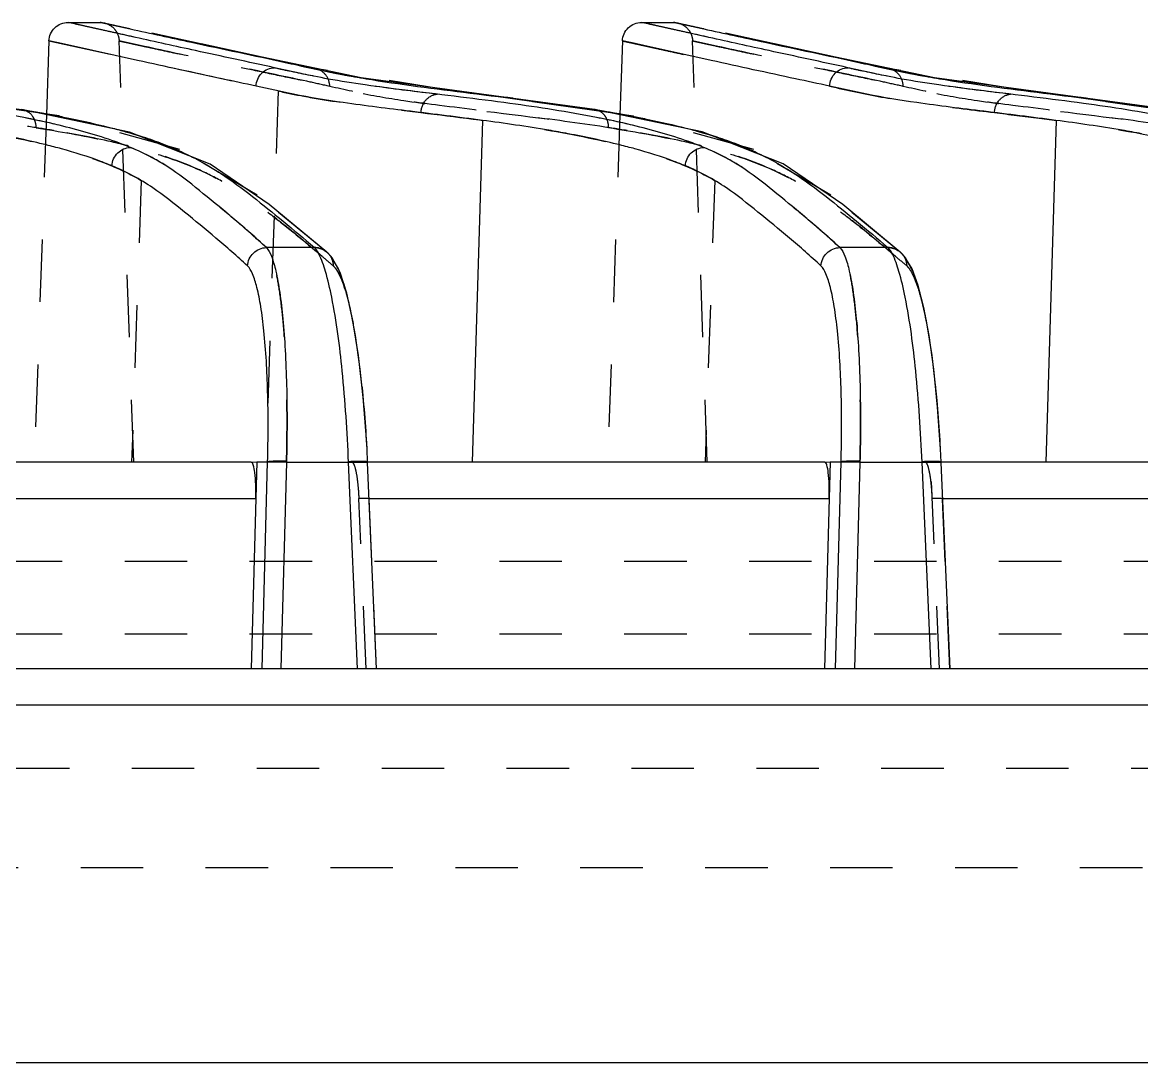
# Model space of a CAD drawing. Header units: millimetres. Extents: x 547 to 3706, y -10485 to 2068.
# Drawn here: x 1268.71 to 1297.99, y 1363.38 to 1390.58 of the extents above; entities that cross this region are included whole.
import ezdxf

# ---------------------------------------------------------------- set-up
doc = ezdxf.new("R2010")
doc.units = ezdxf.units.MM
doc.header["$LTSCALE"] = 16.335
doc.linetypes.add('HIDDEN', pattern=[0.2, 0.1, -0.1])
doc.layers.get('0').update_dxf_attribs({"linetype": 'CONTINUOUS'})
doc.layers.add('DEFAULT_2', color=8, linetype='HIDDEN')

msp = doc.modelspace()

# ---------------------------------------------------------------- linework, layer by layer
at = {"color": 7, "linetype": 'Continuous'}
for p, q in [((1269.91, 1390.583), (1270.744, 1390.583)), ((1270.156, 1390.528), (1269.91, 1390.583)), ((1284.91, 1390.583), (1285.744, 1390.583)), ((1285.156, 1390.528), (1284.91, 1390.583)), ((1270.686, 1390.41), (1270.156, 1390.528)), ((1270.785, 1390.388), (1270.686, 1390.41)), ((1271.673, 1390.191), (1270.785, 1390.388)), ((1270.969, 1390.535), (1271.537, 1390.411)), ((1285.686, 1390.41), (1285.156, 1390.528)), ((1285.785, 1390.388), (1285.686, 1390.41)), ((1286.673, 1390.191), (1285.785, 1390.388)), ((1285.969, 1390.535), (1286.537, 1390.411)), ((1269.41, 1390.1), (1269.343, 1388.17)), ((1269.661, 1390.045), (1269.41, 1390.1)), ((1269.97, 1389.977), (1269.661, 1390.045)), ((1284.41, 1390.1), (1284.343, 1388.169)), ((1284.661, 1390.045), (1284.41, 1390.1)), ((1284.97, 1389.977), (1284.661, 1390.045)), ((1271.729, 1389.588), (1269.97, 1389.977)), ((1286.729, 1389.588), (1284.97, 1389.977)), ((1277.572, 1389.133), (1274.986, 1389.677)), ((1292.572, 1389.133), (1289.986, 1389.677)), ((1276.378, 1389.378), (1276.371, 1389.38)), ((1283.677, 1388.307), (1277.572, 1389.133)), ((1291.378, 1389.378), (1291.371, 1389.38)), ((1298.677, 1388.307), (1292.572, 1389.133)), ((1271.513, 1387.716), (1268.703, 1388.304)), ((1283.677, 1388.308), (1283.589, 1388.311)), ((1284.343, 1388.184), (1283.673, 1388.278)), ((1286.499, 1387.72), (1283.677, 1388.308)), ((1283.677, 1388.308), (1283.677, 1388.308)), ((1280.75, 1388.02), (1280.481, 1379.084)), ((1295.75, 1388.02), (1295.481, 1379.084)), ((1273.623, 1386.88), (1271.513, 1387.716)), ((1288.617, 1386.883), (1286.499, 1387.72)), ((1275.173, 1385.821), (1273.623, 1386.88)), ((1290.17, 1385.823), (1288.617, 1386.883)), ((1276.678, 1384.577), (1275.173, 1385.821)), ((1291.678, 1384.577), (1290.17, 1385.823)), ((1276.351, 1384.695), (1275.097, 1384.695)), ((1276.67, 1384.584), (1276.678, 1384.577)), ((1291.351, 1384.695), (1290.097, 1384.695)), ((1291.67, 1384.584), (1291.678, 1384.577)), ((1277.744, 1379.088), (1277.728, 1379.434)), ((1292.744, 1379.088), (1292.728, 1379.434)), ((1274.702, 1379.084), (1262.744, 1379.084)), ((1274.844, 1379.094), (1274.695, 1373.684)), ((1274.844, 1379.094), (1275.129, 1379.094)), ((1274.984, 1373.684), (1275.129, 1379.094)), ((1275.623, 1379.083), (1275.478, 1373.684)), ((1275.623, 1379.083), (1277.245, 1379.083)), ((1277.481, 1373.684), (1277.245, 1379.083)), ((1289.702, 1379.084), (1277.744, 1379.084)), ((1277.745, 1379.077), (1277.745, 1379.077)), ((1277.98, 1373.684), (1277.745, 1379.077)), ((1289.844, 1379.094), (1289.695, 1373.684)), ((1289.844, 1379.094), (1290.129, 1379.094)), ((1289.984, 1373.684), (1290.129, 1379.094)), ((1290.623, 1379.083), (1290.478, 1373.684)), ((1290.623, 1379.083), (1292.245, 1379.083)), ((1292.481, 1373.684), (1292.245, 1379.083)), ((1304.702, 1379.084), (1292.744, 1379.084)), ((1292.745, 1379.077), (1292.745, 1379.077)), ((1292.98, 1373.684), (1292.745, 1379.077)), ((1262.786, 1378.136), (1274.817, 1378.136)), ((1277.786, 1378.136), (1289.817, 1378.136)), ((1292.786, 1378.136), (1304.817, 1378.136)), ((1418.425, 1373.684), (1242.425, 1373.684)), ((1242.45, 1372.736), (1418.4, 1372.736)), ((1135.228, 1363.384), (1617.379, 1363.384))]:
    msp.add_line(p, q, dxfattribs=at)
for points in [[(1277.143, 1383.702), (1276.984, 1384.135), (1276.788, 1384.463), (1276.669, 1384.584)], [(1292.143, 1383.702), (1291.984, 1384.135), (1291.788, 1384.463), (1291.669, 1384.584)], [(1277.728, 1379.434), (1277.653, 1380.52), (1277.552, 1381.518), (1277.43, 1382.392), (1277.292, 1383.124), (1277.143, 1383.702)], [(1292.728, 1379.434), (1292.653, 1380.52), (1292.552, 1381.518), (1292.43, 1382.392), (1292.292, 1383.124), (1292.143, 1383.702)]]:
    msp.add_lwpolyline(points, dxfattribs=at)
for centre, radius, start, end in [((1282.73, 1418.977), 30.287, 258.8835, 259.586), ((1282.869, 1419.743), 31.065, 259.5897, 260.7091), ((1297.73, 1418.977), 30.287, 258.8835, 259.586), ((1297.869, 1419.743), 31.065, 259.5897, 260.7091), ((1263.723, 1356.418), 32.263, 79.2408, 81.0998), ((1277.908, 1351.309), 37.436, 81.1189, 81.2704), ((1278.679, 1356.161), 32.523, 79.3127, 81.1418)]:
    msp.add_arc(centre, radius, start, end, dxfattribs=at)
for points, knots in [([(1269.41, 1390.1), (1269.414, 1390.225), (1269.525, 1390.481), (1269.785, 1390.583), (1269.91, 1390.583)], [0, 0, 0, 0, 0.500127, 1, 1, 1, 1]), ([(1270.744, 1390.583), (1270.766, 1390.583), (1270.841, 1390.561), (1270.915, 1390.547), (1270.969, 1390.535)], [0, 0, 0, 0, 0.28563, 1, 1, 1, 1]), ([(1284.41, 1390.1), (1284.414, 1390.225), (1284.525, 1390.481), (1284.785, 1390.583), (1284.91, 1390.583)], [0, 0, 0, 0, 0.500126, 1, 1, 1, 1]), ([(1285.744, 1390.583), (1285.766, 1390.583), (1285.841, 1390.561), (1285.915, 1390.547), (1285.969, 1390.535)], [0, 0, 0, 0, 0.28563, 1, 1, 1, 1]), ([(1271.537, 1390.411), (1272.069, 1390.296), (1273.419, 1389.998), (1274.773, 1389.718), (1275.591, 1389.537)], [0, 0, 0, 0, 0.39435, 1, 1, 1, 1]), ([(1286.537, 1390.411), (1287.069, 1390.296), (1288.419, 1389.998), (1289.773, 1389.718), (1290.591, 1389.537)], [0, 0, 0, 0, 0.39435, 1, 1, 1, 1]), ([(1275.309, 1389.398), (1274.621, 1389.548), (1273.408, 1389.807), (1272.197, 1390.075), (1271.673, 1390.191)], [0, 0, 0, 0, 0.567555, 1, 1, 1, 1]), ([(1290.309, 1389.398), (1289.621, 1389.548), (1288.408, 1389.807), (1287.197, 1390.075), (1286.673, 1390.191)], [0, 0, 0, 0, 0.567555, 1, 1, 1, 1]), ([(1274.826, 1388.917), (1274.53, 1388.981), (1273.497, 1389.202), (1272.465, 1389.425), (1271.729, 1389.588)], [0, 0, 0, 0, 0.287003, 1, 1, 1, 1]), ([(1275.591, 1389.537), (1275.691, 1389.515), (1276.123, 1389.418), (1276.556, 1389.325), (1276.89, 1389.259)], [0, 0, 0, 0, 0.231806, 1, 1, 1, 1]), ([(1289.826, 1388.917), (1289.53, 1388.981), (1288.497, 1389.202), (1287.465, 1389.425), (1286.729, 1389.588)], [0, 0, 0, 0, 0.287003, 1, 1, 1, 1]), ([(1290.591, 1389.537), (1290.691, 1389.515), (1291.123, 1389.418), (1291.556, 1389.325), (1291.89, 1389.259)], [0, 0, 0, 0, 0.231806, 1, 1, 1, 1]), ([(1268.755, 1388.093), (1268.005, 1388.241), (1266.383, 1388.488), (1264.357, 1388.729), (1262.765, 1388.932), (1261.79, 1389.082), (1260.997, 1389.243), (1260.528, 1389.351), (1260.309, 1389.398)], [0, 0, 0, 0, 0.268169, 0.575167, 0.716046, 0.831239, 0.92129, 1, 1, 1, 1]), ([(1274.827, 1388.917), (1274.833, 1389.04), (1274.938, 1389.289), (1275.188, 1389.397), (1275.309, 1389.398)], [0, 0, 0, 0, 0.505805, 1, 1, 1, 1]), ([(1283.73, 1388.098), (1282.98, 1388.245), (1281.361, 1388.491), (1279.34, 1388.731), (1277.754, 1388.933), (1276.784, 1389.083), (1275.994, 1389.244), (1275.527, 1389.351), (1275.309, 1389.398)], [0, 0, 0, 0, 0.268849, 0.575809, 0.716443, 0.831374, 0.921317, 1, 1, 1, 1]), ([(1289.827, 1388.917), (1289.833, 1389.04), (1289.938, 1389.289), (1290.188, 1389.397), (1290.309, 1389.398)], [0, 0, 0, 0, 0.505805, 1, 1, 1, 1]), ([(1298.73, 1388.098), (1297.98, 1388.245), (1296.361, 1388.491), (1294.34, 1388.731), (1292.754, 1388.933), (1291.784, 1389.083), (1290.994, 1389.244), (1290.527, 1389.351), (1290.309, 1389.398)], [0, 0, 0, 0, 0.268849, 0.575809, 0.716443, 0.831374, 0.921317, 1, 1, 1, 1]), ([(1280.749, 1388.02), (1280.121, 1388.104), (1278.907, 1388.253), (1277.254, 1388.453), (1275.906, 1388.672), (1275.151, 1388.846), (1274.826, 1388.917)], [0, 0, 0, 0, 0.316917, 0.612326, 0.833562, 1, 1, 1, 1]), ([(1277.853, 1389.086), (1278.764, 1388.936), (1280.682, 1388.714), (1282.593, 1388.451), (1283.59, 1388.311)], [0, 0, 0, 0, 0.478545, 1, 1, 1, 1]), ([(1295.749, 1388.02), (1295.121, 1388.104), (1293.907, 1388.253), (1292.254, 1388.453), (1290.906, 1388.672), (1290.151, 1388.846), (1289.826, 1388.917)], [0, 0, 0, 0, 0.316917, 0.612326, 0.833562, 1, 1, 1, 1]), ([(1292.853, 1389.086), (1293.764, 1388.936), (1295.682, 1388.714), (1297.593, 1388.451), (1298.59, 1388.311)], [0, 0, 0, 0, 0.478545, 1, 1, 1, 1]), ([(1269.675, 1387.893), (1269.602, 1387.91), (1269.297, 1387.982), (1268.99, 1388.046), (1268.755, 1388.093)], [0, 0, 0, 0, 0.238003, 1, 1, 1, 1]), ([(1269.745, 1388.113), (1269.866, 1388.09), (1270.314, 1388.001), (1270.759, 1387.9), (1271.081, 1387.815)], [0, 0, 0, 0, 0.269467, 1, 1, 1, 1]), ([(1282.989, 1387.672), (1282.82, 1387.704), (1282.076, 1387.837), (1281.327, 1387.944), (1280.749, 1388.021)], [0, 0, 0, 0, 0.227666, 1, 1, 1, 1]), ([(1284.675, 1387.893), (1284.6, 1387.911), (1284.286, 1387.984), (1283.971, 1388.05), (1283.73, 1388.098)], [0, 0, 0, 0, 0.237703, 1, 1, 1, 1]), ([(1284.711, 1388.12), (1284.833, 1388.097), (1285.288, 1388.007), (1285.74, 1387.904), (1286.067, 1387.819)], [0, 0, 0, 0, 0.269618, 1, 1, 1, 1]), ([(1297.989, 1387.672), (1297.82, 1387.704), (1297.076, 1387.837), (1296.327, 1387.944), (1295.749, 1388.021)], [0, 0, 0, 0, 0.227666, 1, 1, 1, 1]), ([(1269.735, 1387.277), (1269.605, 1387.312), (1269.027, 1387.463), (1268.443, 1387.587), (1267.989, 1387.672)], [0, 0, 0, 0, 0.226596, 1, 1, 1, 1]), ([(1271.54, 1387.313), (1271.409, 1387.367), (1270.8, 1387.599), (1270.171, 1387.774), (1269.675, 1387.893)], [0, 0, 0, 0, 0.217483, 1, 1, 1, 1]), ([(1271.081, 1387.815), (1271.191, 1387.787), (1271.595, 1387.677), (1271.993, 1387.549), (1272.278, 1387.443)], [0, 0, 0, 0, 0.272613, 1, 1, 1, 1]), ([(1284.735, 1387.277), (1284.605, 1387.312), (1284.027, 1387.463), (1283.443, 1387.587), (1282.989, 1387.672)], [0, 0, 0, 0, 0.226596, 1, 1, 1, 1]), ([(1286.54, 1387.313), (1286.409, 1387.367), (1285.8, 1387.599), (1285.171, 1387.774), (1284.675, 1387.893)], [0, 0, 0, 0, 0.217484, 1, 1, 1, 1]), ([(1286.067, 1387.819), (1286.177, 1387.791), (1286.577, 1387.682), (1286.973, 1387.556), (1287.256, 1387.452)], [0, 0, 0, 0, 0.272323, 1, 1, 1, 1]), ([(1272.278, 1387.443), (1272.333, 1387.423), (1272.542, 1387.343), (1272.748, 1387.256), (1272.897, 1387.187)], [0, 0, 0, 0, 0.262785, 1, 1, 1, 1]), ([(1287.256, 1387.452), (1287.313, 1387.431), (1287.529, 1387.349), (1287.743, 1387.259), (1287.897, 1387.188)], [0, 0, 0, 0, 0.263344, 1, 1, 1, 1]), ([(1271.055, 1386.833), (1270.958, 1386.873), (1270.526, 1387.043), (1270.082, 1387.181), (1269.735, 1387.277)], [0, 0, 0, 0, 0.225465, 1, 1, 1, 1]), ([(1271.055, 1386.833), (1271.062, 1386.956), (1271.17, 1387.203), (1271.419, 1387.31), (1271.54, 1387.313)], [0, 0, 0, 0, 0.504014, 1, 1, 1, 1]), ([(1275.097, 1384.695), (1274.826, 1384.943), (1274.284, 1385.422), (1273.454, 1386.097), (1272.591, 1386.8), (1271.918, 1387.157), (1271.54, 1387.313)], [0, 0, 0, 0, 0.248202, 0.489414, 0.72395, 1, 1, 1, 1]), ([(1272.897, 1387.187), (1273.246, 1387.027), (1273.885, 1386.674), (1274.741, 1386.033), (1275.547, 1385.376), (1276.083, 1384.929), (1276.351, 1384.695)], [0, 0, 0, 0, 0.269678, 0.50967, 0.750427, 1, 1, 1, 1]), ([(1286.055, 1386.833), (1285.958, 1386.873), (1285.526, 1387.043), (1285.082, 1387.181), (1284.735, 1387.277)], [0, 0, 0, 0, 0.225465, 1, 1, 1, 1]), ([(1286.055, 1386.833), (1286.062, 1386.956), (1286.17, 1387.203), (1286.419, 1387.31), (1286.54, 1387.313)], [0, 0, 0, 0, 0.504014, 1, 1, 1, 1]), ([(1290.097, 1384.695), (1289.826, 1384.943), (1289.284, 1385.422), (1288.454, 1386.097), (1287.591, 1386.8), (1286.918, 1387.157), (1286.54, 1387.313)], [0, 0, 0, 0, 0.248202, 0.489414, 0.72395, 1, 1, 1, 1]), ([(1287.897, 1387.188), (1288.246, 1387.028), (1288.884, 1386.675), (1289.74, 1386.033), (1290.547, 1385.377), (1291.083, 1384.929), (1291.351, 1384.695)], [0, 0, 0, 0, 0.269558, 0.509562, 0.750407, 1, 1, 1, 1]), ([(1274.602, 1384.217), (1274.332, 1384.465), (1273.79, 1384.944), (1272.96, 1385.617), (1272.099, 1386.318), (1271.43, 1386.677), (1271.055, 1386.833)], [0, 0, 0, 0, 0.24859, 0.490225, 0.724923, 1, 1, 1, 1]), ([(1289.602, 1384.217), (1289.332, 1384.465), (1288.79, 1384.944), (1287.96, 1385.617), (1287.099, 1386.318), (1286.43, 1386.677), (1286.055, 1386.833)], [0, 0, 0, 0, 0.24859, 0.490225, 0.724923, 1, 1, 1, 1]), ([(1274.602, 1384.217), (1274.609, 1384.34), (1274.721, 1384.589), (1274.974, 1384.693), (1275.097, 1384.695)], [0, 0, 0, 0, 0.500358, 1, 1, 1, 1]), ([(1275.097, 1384.695), (1275.157, 1384.634), (1275.254, 1384.425), (1275.362, 1384.034), (1275.457, 1383.484), (1275.536, 1382.794), (1275.594, 1381.982), (1275.642, 1380.732), (1275.64, 1379.754), (1275.623, 1379.083)], [0, 0, 0, 0, 0.045467, 0.117394, 0.215708, 0.339179, 0.484153, 0.645348, 1, 1, 1, 1]), ([(1276.471, 1384.523), (1276.461, 1384.541), (1276.427, 1384.602), (1276.387, 1384.661), (1276.351, 1384.695)], [0, 0, 0, 0, 0.294121, 1, 1, 1, 1]), ([(1276.351, 1384.695), (1276.378, 1384.695), (1276.491, 1384.686), (1276.603, 1384.639), (1276.67, 1384.584)], [0, 0, 0, 0, 0.239024, 1, 1, 1, 1]), ([(1276.805, 1383.395), (1276.76, 1383.622), (1276.671, 1384.005), (1276.545, 1384.38), (1276.471, 1384.523)], [0, 0, 0, 0, 0.589772, 1, 1, 1, 1]), ([(1289.602, 1384.217), (1289.609, 1384.34), (1289.721, 1384.589), (1289.974, 1384.693), (1290.097, 1384.695)], [0, 0, 0, 0, 0.500358, 1, 1, 1, 1]), ([(1290.097, 1384.695), (1290.157, 1384.634), (1290.254, 1384.425), (1290.362, 1384.034), (1290.457, 1383.484), (1290.536, 1382.794), (1290.594, 1381.982), (1290.642, 1380.732), (1290.64, 1379.754), (1290.623, 1379.083)], [0, 0, 0, 0, 0.045467, 0.117394, 0.215709, 0.339179, 0.484153, 0.645348, 1, 1, 1, 1]), ([(1291.471, 1384.523), (1291.461, 1384.541), (1291.427, 1384.602), (1291.387, 1384.661), (1291.351, 1384.695)], [0, 0, 0, 0, 0.294118, 1, 1, 1, 1]), ([(1291.351, 1384.695), (1291.378, 1384.695), (1291.491, 1384.686), (1291.603, 1384.639), (1291.67, 1384.584)], [0, 0, 0, 0, 0.239041, 1, 1, 1, 1]), ([(1291.805, 1383.395), (1291.76, 1383.622), (1291.671, 1384.005), (1291.545, 1384.38), (1291.471, 1384.523)], [0, 0, 0, 0, 0.589777, 1, 1, 1, 1]), ([(1275.129, 1379.094), (1275.145, 1379.708), (1275.148, 1380.851), (1275.075, 1382.207), (1274.962, 1383.112), (1274.867, 1383.613), (1274.758, 1383.972), (1274.66, 1384.16), (1274.602, 1384.217)], [0, 0, 0, 0, 0.354504, 0.659741, 0.782637, 0.881127, 0.953254, 1, 1, 1, 1]), ([(1290.129, 1379.094), (1290.145, 1379.708), (1290.148, 1380.851), (1290.075, 1382.207), (1289.962, 1383.112), (1289.867, 1383.613), (1289.758, 1383.972), (1289.66, 1384.16), (1289.602, 1384.217)], [0, 0, 0, 0, 0.354503, 0.659741, 0.782637, 0.881127, 0.953254, 1, 1, 1, 1]), ([(1277.245, 1379.083), (1277.213, 1379.881), (1277.116, 1381.324), (1276.933, 1382.76), (1276.805, 1383.395)], [0, 0, 0, 0, 0.552233, 1, 1, 1, 1]), ([(1292.245, 1379.083), (1292.213, 1379.881), (1292.116, 1381.324), (1291.933, 1382.76), (1291.805, 1383.395)], [0, 0, 0, 0, 0.552233, 1, 1, 1, 1]), ([(1274.817, 1378.136), (1274.82, 1378.259), (1274.82, 1378.484), (1274.803, 1378.777), (1274.772, 1378.968), (1274.739, 1379.06), (1274.713, 1379.084), (1274.702, 1379.084)], [0, 0, 0, 0, 0.37769, 0.694682, 0.906647, 0.966633, 1, 1, 1, 1]), ([(1275.624, 1379.106), (1275.568, 1379.108), (1275.459, 1379.109), (1275.312, 1379.109), (1275.204, 1379.103), (1275.147, 1379.1), (1275.129, 1379.094)], [0, 0, 0, 0, 0.340385, 0.65881, 0.889712, 1, 1, 1, 1]), ([(1277.744, 1379.088), (1277.744, 1379.091), (1277.726, 1379.094), (1277.701, 1379.098), (1277.651, 1379.101), (1277.558, 1379.103), (1277.42, 1379.101), (1277.304, 1379.097), (1277.245, 1379.095)], [0, 0, 0, 0, 0.021446, 0.079468, 0.175835, 0.307531, 0.643366, 1, 1, 1, 1]), ([(1289.817, 1378.136), (1289.82, 1378.259), (1289.82, 1378.484), (1289.803, 1378.777), (1289.772, 1378.968), (1289.739, 1379.06), (1289.713, 1379.084), (1289.702, 1379.084)], [0, 0, 0, 0, 0.37769, 0.694682, 0.906647, 0.966633, 1, 1, 1, 1]), ([(1290.624, 1379.106), (1290.568, 1379.108), (1290.459, 1379.109), (1290.312, 1379.109), (1290.204, 1379.103), (1290.147, 1379.1), (1290.129, 1379.094)], [0, 0, 0, 0, 0.340385, 0.65881, 0.889712, 1, 1, 1, 1]), ([(1292.744, 1379.088), (1292.744, 1379.091), (1292.726, 1379.094), (1292.701, 1379.098), (1292.651, 1379.101), (1292.558, 1379.103), (1292.42, 1379.101), (1292.304, 1379.097), (1292.245, 1379.095)], [0, 0, 0, 0, 0.021445, 0.079467, 0.175833, 0.30753, 0.643365, 1, 1, 1, 1])]:
    msp.add_open_spline(points, degree=3, knots=knots, dxfattribs=at)
at = {"layer": 'DEFAULT_2', "color": 8, "linetype": 'HIDDEN'}
for p, q in [((1270.744, 1390.583), (1270.845, 1390.572)), ((1285.744, 1390.583), (1285.845, 1390.572)), ((1273.699, 1389.952), (1270.845, 1390.572)), ((1288.699, 1389.952), (1285.845, 1390.572)), ((1269.41, 1390.1), (1275.4, 1388.79)), ((1271.629, 1379.084), (1271.244, 1390.1)), ((1271.907, 1389.955), (1271.244, 1390.1)), ((1274.986, 1389.677), (1273.185, 1390.064)), ((1286.629, 1379.084), (1286.244, 1390.1)), ((1286.907, 1389.955), (1286.244, 1390.1)), ((1289.986, 1389.677), (1288.185, 1390.064)), ((1276.371, 1389.38), (1276.268, 1389.39)), ((1279.919, 1388.805), (1276.371, 1389.38)), ((1291.371, 1389.38), (1291.268, 1389.39)), ((1294.919, 1388.805), (1291.371, 1389.38)), ((1269.679, 1388.137), (1264.892, 1388.809)), ((1275.406, 1388.79), (1275.081, 1379.084)), ((1283.673, 1388.278), (1279.919, 1388.805)), ((1298.673, 1388.278), (1294.919, 1388.805)), ((1269.343, 1388.17), (1269.025, 1379.084)), ((1272.836, 1387.259), (1269.679, 1388.137)), ((1284.343, 1388.169), (1284.025, 1379.084)), ((1284.697, 1388.134), (1284.343, 1388.184)), ((1287.844, 1387.256), (1284.697, 1388.134)), ((1274.853, 1386.067), (1272.836, 1387.259)), ((1289.856, 1386.065), (1287.844, 1387.256)), ((1271.824, 1386.45), (1271.571, 1379.084)), ((1286.824, 1386.45), (1286.571, 1379.084)), ((1276.678, 1384.577), (1274.853, 1386.067)), ((1291.678, 1384.577), (1289.856, 1386.065)), ((1276.667, 1384.586), (1276.678, 1384.577)), ((1276.816, 1384.427), (1276.667, 1384.586)), ((1291.816, 1384.427), (1291.667, 1384.586)), ((1291.667, 1384.586), (1291.678, 1384.577)), ((1277.728, 1379.434), (1277.72, 1379.578)), ((1292.728, 1379.434), (1292.72, 1379.578)), ((1274.702, 1379.084), (1274.844, 1379.094)), ((1274.844, 1379.094), (1275.129, 1379.094)), ((1275.129, 1379.094), (1275.623, 1379.083)), ((1277.245, 1379.083), (1277.332, 1379.084)), ((1277.245, 1379.083), (1277.744, 1379.084)), ((1277.382, 1379.083), (1277.337, 1379.083)), ((1277.474, 1379.083), (1277.382, 1379.083)), ((1277.739, 1379.083), (1277.474, 1379.083)), ((1277.853, 1376.484), (1277.739, 1379.083)), ((1277.74, 1379.072), (1277.745, 1379.077)), ((1277.74, 1379.072), (1277.745, 1379.077)), ((1289.702, 1379.084), (1289.844, 1379.094)), ((1289.844, 1379.094), (1290.129, 1379.094)), ((1290.129, 1379.094), (1290.623, 1379.083)), ((1292.245, 1379.083), (1292.332, 1379.084)), ((1292.245, 1379.083), (1292.744, 1379.084)), ((1292.707, 1373.684), (1292.474, 1379.083)), ((1292.739, 1379.083), (1292.474, 1379.083)), ((1292.853, 1376.484), (1292.739, 1379.083)), ((1292.74, 1379.072), (1292.745, 1379.077)), ((1292.74, 1379.072), (1292.745, 1379.077)), ((1277.707, 1373.684), (1277.514, 1378.136)), ((1277.786, 1378.136), (1277.514, 1378.136)), ((1292.786, 1378.136), (1292.514, 1378.136)), ((1446.174, 1376.484), (1154.54, 1376.484)), ((1277.975, 1373.684), (1277.853, 1376.484)), ((1292.975, 1373.684), (1292.853, 1376.484)), ((1446.174, 1374.589), (1220.173, 1374.589)), ((1137.631, 1371.084), (1548.823, 1371.084)), ((1142.827, 1368.484), (1543.627, 1368.484))]:
    msp.add_line(p, q, dxfattribs=at)
for points in [[(1277.72, 1379.578), (1277.629, 1380.787), (1277.507, 1381.869), (1277.361, 1382.782), (1277.199, 1383.507), (1277.025, 1384.04), (1276.816, 1384.427)], [(1292.72, 1379.578), (1292.629, 1380.787), (1292.507, 1381.869), (1292.361, 1382.782), (1292.199, 1383.507), (1292.025, 1384.04), (1291.816, 1384.427)]]:
    msp.add_lwpolyline(points, dxfattribs=at)
for centre, radius, start, end in [((1264.749, 1336.387), 53.876, 77.1248, 77.684), ((1279.749, 1336.387), 53.876, 77.1248, 77.684), ((1263.089, 1349.087), 39.201, 80.5494, 81.5585), ((1278.058, 1348.866), 39.423, 80.5494, 81.5961), ((1276.361, 1384.209), 0.486, 50.9434, 91.174), ((1204.838, 1300.029), 110.782, 49.45919, 49.64974), ((1291.361, 1384.209), 0.486, 50.9434, 91.174), ((1220.702, 1301.039), 109.452, 49.45931, 49.65212)]:
    msp.add_arc(centre, radius, start, end, dxfattribs=at)
for points, knots in [([(1271.673, 1390.191), (1271.5, 1390.229), (1271.2, 1390.296), (1270.799, 1390.385), (1270.482, 1390.455), (1270.254, 1390.507), (1270.05, 1390.55), (1270.001, 1390.566), (1269.898, 1390.583), (1269.91, 1390.583)], [0, 0, 0, 0, 0.294165, 0.509214, 0.686638, 0.823569, 0.92137, 0.980737, 1, 1, 1, 1]), ([(1271.536, 1390.411), (1271.455, 1390.428), (1271.308, 1390.46), (1271.11, 1390.504), (1270.957, 1390.536), (1270.848, 1390.562), (1270.782, 1390.573), (1270.753, 1390.583), (1270.746, 1390.583)], [0, 0, 0, 0, 0.308301, 0.556967, 0.750599, 0.889068, 0.972245, 1, 1, 1, 1]), ([(1286.673, 1390.191), (1286.5, 1390.229), (1286.2, 1390.296), (1285.799, 1390.385), (1285.482, 1390.455), (1285.254, 1390.507), (1285.05, 1390.55), (1285.001, 1390.566), (1284.898, 1390.583), (1284.91, 1390.583)], [0, 0, 0, 0, 0.294165, 0.509214, 0.686638, 0.823569, 0.92137, 0.980737, 1, 1, 1, 1]), ([(1286.536, 1390.411), (1286.455, 1390.428), (1286.308, 1390.46), (1286.11, 1390.504), (1285.957, 1390.536), (1285.848, 1390.562), (1285.782, 1390.573), (1285.753, 1390.583), (1285.746, 1390.583)], [0, 0, 0, 0, 0.308301, 0.556967, 0.750599, 0.889068, 0.972245, 1, 1, 1, 1]), ([(1270.847, 1390.571), (1270.911, 1390.557), (1271.036, 1390.505), (1271.131, 1390.406), (1271.166, 1390.35)], [0, 0, 0, 0, 0.496405, 1, 1, 1, 1]), ([(1271.166, 1390.35), (1271.178, 1390.331), (1271.219, 1390.253), (1271.242, 1390.165), (1271.244, 1390.1)], [0, 0, 0, 0, 0.261141, 1, 1, 1, 1]), ([(1285.847, 1390.571), (1285.911, 1390.557), (1286.036, 1390.505), (1286.131, 1390.406), (1286.166, 1390.35)], [0, 0, 0, 0, 0.496405, 1, 1, 1, 1]), ([(1286.166, 1390.35), (1286.178, 1390.331), (1286.219, 1390.253), (1286.242, 1390.165), (1286.244, 1390.1)], [0, 0, 0, 0, 0.261141, 1, 1, 1, 1]), ([(1256.244, 1390.1), (1256.244, 1390.101), (1256.25, 1390.098), (1256.256, 1390.099), (1256.271, 1390.094), (1256.299, 1390.089), (1256.35, 1390.077), (1256.427, 1390.06), (1256.526, 1390.039), (1256.646, 1390.012), (1256.789, 1389.981), (1257.022, 1389.931), (1257.367, 1389.856), (1257.845, 1389.752), (1258.407, 1389.629), (1259.056, 1389.488), (1259.798, 1389.329), (1260.624, 1389.157), (1261.52, 1388.965), (1262.552, 1388.723), (1263.857, 1388.506), (1266.07, 1388.229), (1267.858, 1388.015), (1269.076, 1387.827)], [0, 0, 0, 0, 0.000216, 0.000862, 0.001939, 0.003448, 0.007755, 0.013785, 0.021534, 0.031002, 0.042188, 0.055083, 0.08594, 0.123454, 0.167526, 0.218307, 0.276317, 0.342049, 0.412299, 0.487088, 0.58584, 0.716549, 1, 1, 1, 1]), ([(1271.244, 1390.1), (1271.244, 1390.101), (1271.25, 1390.098), (1271.256, 1390.099), (1271.271, 1390.094), (1271.299, 1390.089), (1271.35, 1390.077), (1271.426, 1390.061), (1271.525, 1390.039), (1271.645, 1390.013), (1271.787, 1389.982), (1272.019, 1389.931), (1272.363, 1389.856), (1272.839, 1389.753), (1273.4, 1389.631), (1274.047, 1389.49), (1274.786, 1389.331), (1275.61, 1389.16), (1276.503, 1388.969), (1277.53, 1388.727), (1278.83, 1388.51), (1281.04, 1388.232), (1282.829, 1388.019), (1284.049, 1387.831)], [0, 0, 0, 0, 0.000215, 0.00086, 0.001936, 0.003441, 0.007742, 0.013762, 0.021499, 0.030954, 0.042125, 0.055003, 0.085821, 0.123289, 0.167304, 0.21802, 0.275957, 0.34164, 0.411913, 0.486503, 0.584798, 0.715451, 1, 1, 1, 1]), ([(1284.41, 1390.1), (1284.41, 1390.103), (1284.421, 1390.096), (1284.43, 1390.097), (1284.455, 1390.09), (1284.494, 1390.082), (1284.555, 1390.068), (1284.633, 1390.051), (1284.729, 1390.03), (1284.841, 1390.005), (1285.026, 1389.964), (1285.299, 1389.903), (1285.679, 1389.819), (1286.127, 1389.72), (1286.485, 1389.642), (1286.693, 1389.596), (1286.73, 1389.588)], [0, 0, 0, 0, 0.00376, 0.008456, 0.015028, 0.033791, 0.060033, 0.093739, 0.134894, 0.183482, 0.23949, 0.373703, 0.537411, 0.730495, 0.952848, 1, 1, 1, 1]), ([(1286.244, 1390.1), (1286.244, 1390.101), (1286.25, 1390.098), (1286.256, 1390.099), (1286.271, 1390.094), (1286.299, 1390.089), (1286.35, 1390.077), (1286.426, 1390.061), (1286.525, 1390.039), (1286.645, 1390.013), (1286.787, 1389.982), (1287.019, 1389.931), (1287.363, 1389.856), (1287.839, 1389.753), (1288.4, 1389.631), (1289.047, 1389.49), (1289.786, 1389.331), (1290.61, 1389.16), (1291.503, 1388.969), (1292.53, 1388.727), (1293.83, 1388.51), (1296.04, 1388.232), (1297.829, 1388.019), (1299.049, 1387.831)], [0, 0, 0, 0, 0.000215, 0.00086, 0.001936, 0.003441, 0.007742, 0.013762, 0.021499, 0.030954, 0.042125, 0.055003, 0.085821, 0.123289, 0.167304, 0.21802, 0.275957, 0.34164, 0.411913, 0.486503, 0.584798, 0.715451, 1, 1, 1, 1]), ([(1276.241, 1389.023), (1275.756, 1389.13), (1274.865, 1389.313), (1273.421, 1389.626), (1272.462, 1389.834), (1271.907, 1389.955)], [0, 0, 0, 0, 0.336186, 0.615572, 1, 1, 1, 1]), ([(1291.241, 1389.023), (1290.756, 1389.13), (1289.865, 1389.313), (1288.421, 1389.626), (1287.462, 1389.834), (1286.907, 1389.955)], [0, 0, 0, 0, 0.336186, 0.615572, 1, 1, 1, 1]), ([(1272.897, 1387.186), (1272.565, 1387.338), (1271.505, 1387.742), (1269.387, 1388.216), (1266.54, 1388.611), (1264.025, 1388.902), (1262.247, 1389.173), (1261.537, 1389.319), (1261.245, 1389.396)], [0, 0, 0, 0, 0.092152, 0.28498, 0.546116, 0.81751, 0.923655, 1, 1, 1, 1]), ([(1279.559, 1388.705), (1279.025, 1388.768), (1278.064, 1388.887), (1276.775, 1389.087), (1275.893, 1389.263), (1275.436, 1389.364), (1275.307, 1389.393)], [0, 0, 0, 0, 0.374077, 0.674133, 0.90843, 1, 1, 1, 1]), ([(1287.896, 1387.186), (1287.569, 1387.337), (1286.517, 1387.739), (1284.411, 1388.212), (1281.57, 1388.607), (1279.057, 1388.898), (1277.275, 1389.168), (1276.562, 1389.314), (1276.268, 1389.39)], [0, 0, 0, 0, 0.091144, 0.283471, 0.544289, 0.816314, 0.923109, 1, 1, 1, 1]), ([(1276.754, 1388.909), (1276.752, 1389.015), (1276.679, 1389.233), (1276.481, 1389.354), (1276.378, 1389.378)], [0, 0, 0, 0, 0.498306, 1, 1, 1, 1]), ([(1294.559, 1388.705), (1294.025, 1388.768), (1293.064, 1388.887), (1291.775, 1389.087), (1290.893, 1389.263), (1290.436, 1389.364), (1290.307, 1389.393)], [0, 0, 0, 0, 0.374077, 0.674133, 0.90843, 1, 1, 1, 1]), ([(1302.896, 1387.186), (1302.569, 1387.337), (1301.517, 1387.739), (1299.411, 1388.212), (1296.57, 1388.607), (1294.057, 1388.898), (1292.275, 1389.168), (1291.562, 1389.314), (1291.268, 1389.39)], [0, 0, 0, 0, 0.091144, 0.283471, 0.544289, 0.816314, 0.923109, 1, 1, 1, 1]), ([(1291.754, 1388.909), (1291.752, 1389.015), (1291.679, 1389.233), (1291.481, 1389.354), (1291.378, 1389.378)], [0, 0, 0, 0, 0.498306, 1, 1, 1, 1]), ([(1283.82, 1387.866), (1283.122, 1387.97), (1281.723, 1388.152), (1279.755, 1388.391), (1278.094, 1388.617), (1277.143, 1388.82), (1276.754, 1388.909)], [0, 0, 0, 0, 0.296377, 0.59206, 0.832562, 1, 1, 1, 1]), ([(1289.826, 1388.915), (1290.278, 1388.814), (1291.166, 1388.619), (1292.608, 1388.411), (1293.594, 1388.291), (1294.138, 1388.224)], [0, 0, 0, 0, 0.318222, 0.623632, 1, 1, 1, 1]), ([(1298.82, 1387.866), (1298.122, 1387.97), (1296.723, 1388.152), (1294.755, 1388.391), (1293.094, 1388.617), (1292.143, 1388.82), (1291.754, 1388.909)], [0, 0, 0, 0, 0.296377, 0.59206, 0.832562, 1, 1, 1, 1]), ([(1275.4, 1388.79), (1275.626, 1388.741), (1276.133, 1388.636), (1276.992, 1388.497), (1278.013, 1388.363), (1278.75, 1388.272), (1279.138, 1388.224)], [0, 0, 0, 0, 0.183086, 0.410615, 0.690026, 1, 1, 1, 1]), ([(1279.139, 1388.225), (1279.147, 1388.343), (1279.229, 1388.575), (1279.452, 1388.698), (1279.56, 1388.705)], [0, 0, 0, 0, 0.52404, 1, 1, 1, 1]), ([(1294.139, 1388.224), (1294.147, 1388.343), (1294.229, 1388.574), (1294.452, 1388.698), (1294.56, 1388.705)], [0, 0, 0, 0, 0.524022, 1, 1, 1, 1]), ([(1269.076, 1387.827), (1269.076, 1387.882), (1269.056, 1387.995), (1268.963, 1388.194), (1268.806, 1388.287), (1268.703, 1388.304)], [0, 0, 0, 0, 0.255003, 0.518302, 1, 1, 1, 1]), ([(1284.049, 1387.831), (1284.049, 1387.886), (1284.03, 1387.999), (1283.936, 1388.198), (1283.78, 1388.292), (1283.677, 1388.308)], [0, 0, 0, 0, 0.255097, 0.51845, 1, 1, 1, 1]), ([(1264.138, 1388.225), (1265.047, 1388.113), (1266.695, 1387.912), (1268.631, 1387.564), (1269.902, 1387.237), (1270.839, 1386.939), (1271.464, 1386.662), (1271.821, 1386.45)], [0, 0, 0, 0, 0.346322, 0.628257, 0.74323, 0.842777, 1, 1, 1, 1]), ([(1275.097, 1384.695), (1274.858, 1384.914), (1274.377, 1385.339), (1273.763, 1385.842), (1273.284, 1386.235), (1272.927, 1386.523), (1272.538, 1386.801), (1271.893, 1387.182), (1270.816, 1387.608), (1269.679, 1387.904), (1268.943, 1388.055), (1268.755, 1388.092)], [0, 0, 0, 0, 0.13268, 0.262397, 0.324804, 0.38634, 0.450149, 0.520008, 0.692316, 0.921673, 1, 1, 1, 1]), ([(1279.138, 1388.225), (1280.047, 1388.113), (1281.695, 1387.912), (1283.631, 1387.564), (1284.902, 1387.237), (1285.839, 1386.939), (1286.464, 1386.662), (1286.821, 1386.45)], [0, 0, 0, 0, 0.346322, 0.628257, 0.74323, 0.842777, 1, 1, 1, 1]), ([(1290.097, 1384.695), (1289.858, 1384.914), (1289.377, 1385.339), (1288.763, 1385.842), (1288.284, 1386.235), (1287.927, 1386.523), (1287.538, 1386.801), (1286.893, 1387.182), (1285.816, 1387.608), (1284.671, 1387.906), (1283.926, 1388.059), (1283.729, 1388.097)], [0, 0, 0, 0, 0.132211, 0.26147, 0.323657, 0.384976, 0.44856, 0.518171, 0.689871, 0.918418, 1, 1, 1, 1]), ([(1294.138, 1388.224), (1294.529, 1388.176), (1295.96, 1388), (1297.389, 1387.798), (1298.415, 1387.588)], [0, 0, 0, 0, 0.273748, 1, 1, 1, 1]), ([(1269.076, 1387.827), (1269.687, 1387.733), (1270.776, 1387.539), (1272.22, 1387.17), (1273.33, 1386.757), (1274.19, 1386.297), (1274.9, 1385.804), (1275.779, 1385.121), (1276.417, 1384.582), (1276.845, 1384.217)], [0, 0, 0, 0, 0.212176, 0.379539, 0.510809, 0.617786, 0.713478, 0.807004, 1, 1, 1, 1]), ([(1271.487, 1387.353), (1271.343, 1387.39), (1270.694, 1387.546), (1270.037, 1387.67), (1269.526, 1387.755)], [0, 0, 0, 0, 0.223323, 1, 1, 1, 1]), ([(1284.049, 1387.831), (1284.663, 1387.737), (1285.758, 1387.543), (1287.208, 1387.174), (1288.323, 1386.761), (1289.186, 1386.299), (1289.897, 1385.806), (1290.778, 1385.122), (1291.417, 1384.583), (1291.845, 1384.217)], [0, 0, 0, 0, 0.212462, 0.380097, 0.511464, 0.618367, 0.713936, 0.807318, 1, 1, 1, 1]), ([(1286.479, 1387.355), (1286.336, 1387.392), (1285.691, 1387.547), (1285.039, 1387.67), (1284.531, 1387.754)], [0, 0, 0, 0, 0.22334, 1, 1, 1, 1]), ([(1276.553, 1384.465), (1276.223, 1384.745), (1275.728, 1385.158), (1275.053, 1385.685), (1274.53, 1386.066), (1273.95, 1386.43), (1272.957, 1386.929), (1272.105, 1387.196), (1271.487, 1387.353)], [0, 0, 0, 0, 0.220151, 0.327651, 0.435592, 0.549178, 0.675436, 1, 1, 1, 1]), ([(1291.553, 1384.465), (1291.223, 1384.745), (1290.728, 1385.158), (1290.052, 1385.685), (1289.529, 1386.067), (1288.948, 1386.431), (1287.953, 1386.931), (1287.099, 1387.198), (1286.479, 1387.355)], [0, 0, 0, 0, 0.22001, 0.327407, 0.435246, 0.548778, 0.67505, 1, 1, 1, 1]), ([(1275.623, 1379.083), (1275.64, 1379.755), (1275.642, 1380.733), (1275.594, 1381.984), (1275.536, 1382.796), (1275.457, 1383.484), (1275.362, 1384.034), (1275.254, 1384.425), (1275.158, 1384.634), (1275.097, 1384.695)], [0, 0, 0, 0, 0.354947, 0.516308, 0.661099, 0.784252, 0.882485, 0.954446, 1, 1, 1, 1]), ([(1276.678, 1384.577), (1276.704, 1384.555), (1276.795, 1384.454), (1276.843, 1384.316), (1276.845, 1384.217)], [0, 0, 0, 0, 0.258993, 1, 1, 1, 1]), ([(1276.678, 1384.577), (1276.731, 1384.531), (1276.814, 1384.418), (1276.844, 1384.282), (1276.845, 1384.217)], [0, 0, 0, 0, 0.517695, 1, 1, 1, 1]), ([(1290.623, 1379.083), (1290.64, 1379.755), (1290.642, 1380.733), (1290.594, 1381.984), (1290.536, 1382.796), (1290.457, 1383.484), (1290.362, 1384.034), (1290.254, 1384.425), (1290.158, 1384.634), (1290.097, 1384.695)], [0, 0, 0, 0, 0.354947, 0.516308, 0.661099, 0.784252, 0.882485, 0.954446, 1, 1, 1, 1]), ([(1291.678, 1384.577), (1291.704, 1384.555), (1291.795, 1384.454), (1291.843, 1384.316), (1291.845, 1384.217)], [0, 0, 0, 0, 0.258988, 1, 1, 1, 1]), ([(1291.678, 1384.577), (1291.731, 1384.531), (1291.814, 1384.418), (1291.844, 1384.282), (1291.845, 1384.217)], [0, 0, 0, 0, 0.517696, 1, 1, 1, 1]), ([(1276.845, 1384.217), (1276.907, 1384.16), (1277.019, 1383.973), (1277.155, 1383.613), (1277.287, 1383.111), (1277.464, 1382.206), (1277.633, 1380.849), (1277.711, 1379.7), (1277.739, 1379.083)], [0, 0, 0, 0, 0.048007, 0.121192, 0.220333, 0.343362, 0.647507, 1, 1, 1, 1]), ([(1276.845, 1384.217), (1276.893, 1384.175), (1276.982, 1384.041), (1277.045, 1383.898), (1277.078, 1383.811)], [0, 0, 0, 0, 0.407902, 1, 1, 1, 1]), ([(1291.845, 1384.217), (1291.907, 1384.16), (1292.019, 1383.973), (1292.155, 1383.613), (1292.287, 1383.111), (1292.464, 1382.206), (1292.633, 1380.849), (1292.711, 1379.7), (1292.739, 1379.083)], [0, 0, 0, 0, 0.048007, 0.121192, 0.220333, 0.343363, 0.647507, 1, 1, 1, 1]), ([(1291.845, 1384.217), (1291.893, 1384.175), (1291.982, 1384.041), (1292.045, 1383.898), (1292.078, 1383.811)], [0, 0, 0, 0, 0.407901, 1, 1, 1, 1]), ([(1277.744, 1379.088), (1277.744, 1379.091), (1277.727, 1379.094), (1277.703, 1379.098), (1277.653, 1379.101), (1277.56, 1379.103), (1277.421, 1379.101), (1277.305, 1379.098), (1277.245, 1379.095)], [0, 0, 0, 0, 0.020476, 0.077586, 0.173425, 0.305007, 0.641805, 1, 1, 1, 1]), ([(1277.331, 1379.084), (1277.342, 1379.084), (1277.369, 1379.06), (1277.41, 1378.969), (1277.455, 1378.778), (1277.493, 1378.485), (1277.509, 1378.259), (1277.514, 1378.136)], [0, 0, 0, 0, 0.034585, 0.096138, 0.309298, 0.624856, 1, 1, 1, 1]), ([(1292.744, 1379.088), (1292.744, 1379.091), (1292.727, 1379.094), (1292.703, 1379.098), (1292.653, 1379.101), (1292.56, 1379.103), (1292.421, 1379.101), (1292.305, 1379.097), (1292.245, 1379.095)], [0, 0, 0, 0, 0.020475, 0.077585, 0.173424, 0.305006, 0.641804, 1, 1, 1, 1]), ([(1292.515, 1378.136), (1292.509, 1378.259), (1292.493, 1378.485), (1292.455, 1378.778), (1292.41, 1378.969), (1292.37, 1379.06), (1292.343, 1379.084), (1292.332, 1379.084)], [0, 0, 0, 0, 0.375321, 0.691111, 0.904217, 0.965574, 1, 1, 1, 1])]:
    msp.add_open_spline(points, degree=3, knots=knots, dxfattribs=at)
for points in [[(1276.272, 1389.39), (1276.045, 1389.442), (1275.819, 1389.492), (1275.592, 1389.541)], [(1291.272, 1389.39), (1291.045, 1389.442), (1290.819, 1389.492), (1290.592, 1389.541)], [(1276.351, 1384.695), (1276.402, 1384.647), (1276.44, 1384.587), (1276.472, 1384.523)], [(1291.351, 1384.695), (1291.402, 1384.647), (1291.44, 1384.587), (1291.472, 1384.523)]]:
    msp.add_open_spline(points, degree=3, dxfattribs=at)

doc.saveas('drawing.dxf')
